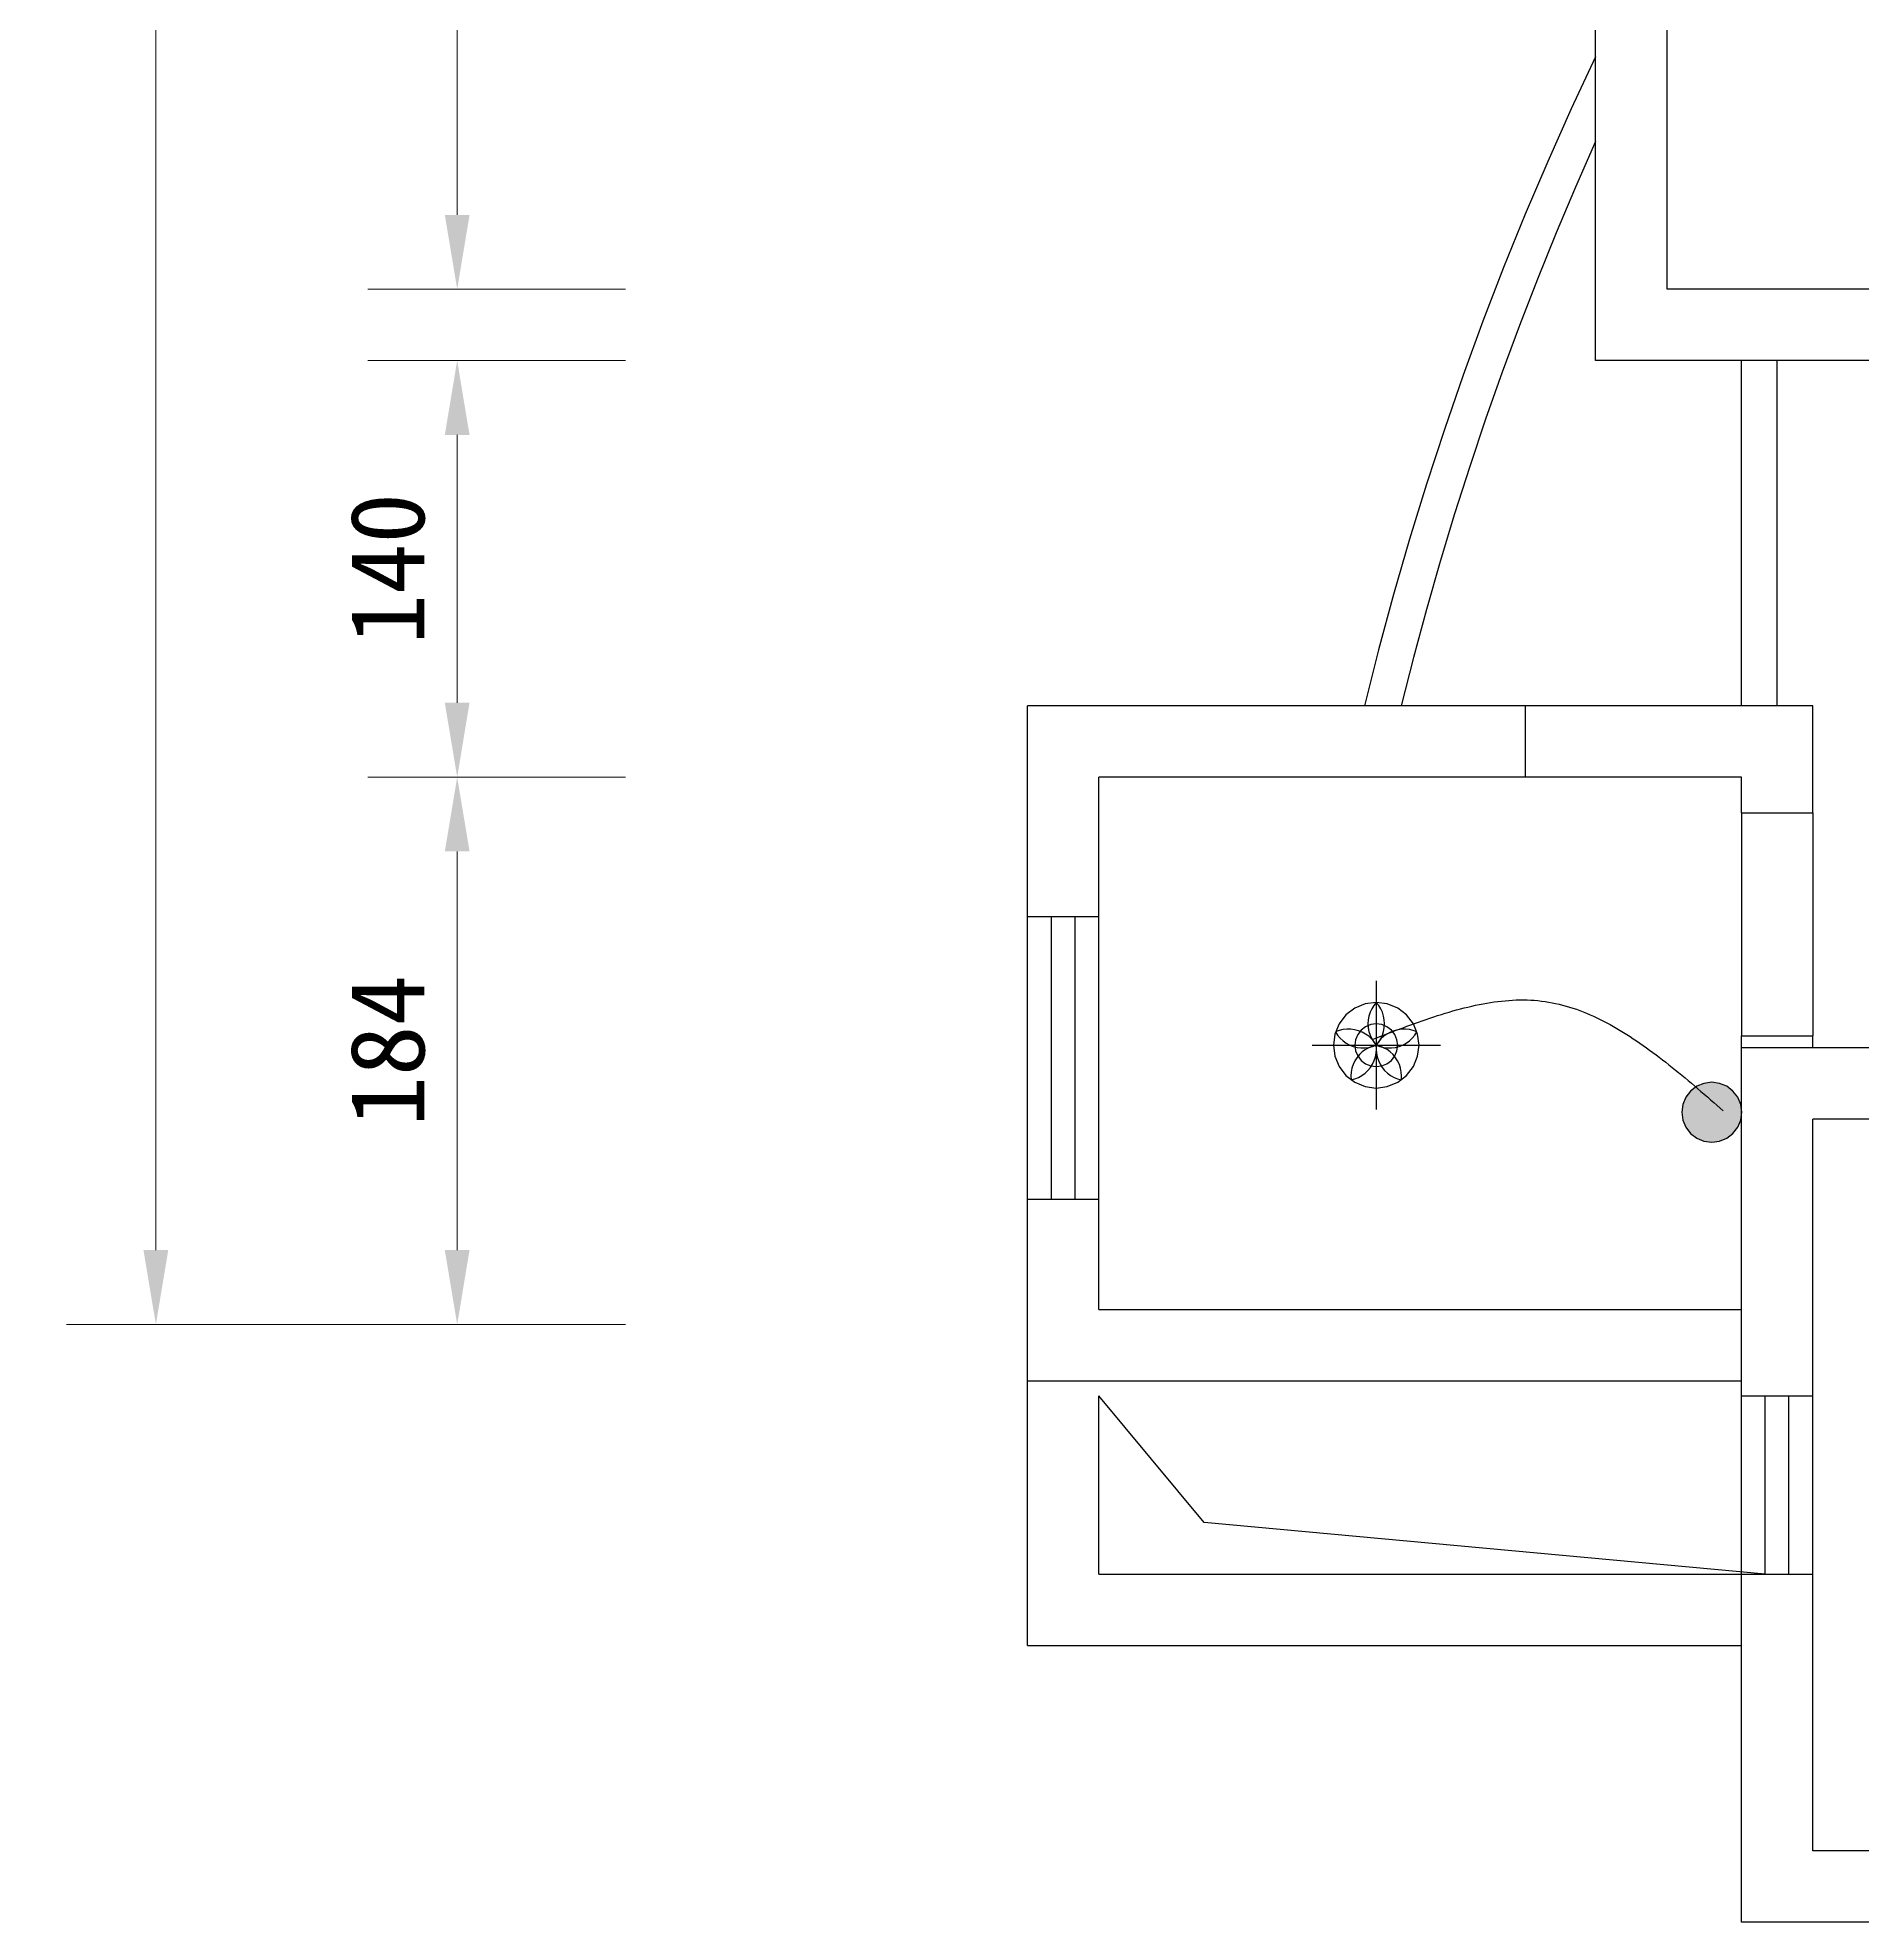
# Model space of a CAD drawing. Header units: centimetres. Extents: x 1966 to 8787, y 7398 to 12383.
# Drawn here: x 1966 to 2579, y 8679 to 9313 of the extents above; entities that cross this region are included whole.
import ezdxf

# ---------------------------------------------------------------- set-up
doc = ezdxf.new("R2010")
doc.units = ezdxf.units.CM
doc.header["$PDMODE"] = 35
doc.styles.add('文2.5', font='kaiu.ttf', dxfattribs={"height": 2.5})
doc.dimstyles.new('DIM2.5', dxfattribs={"dimtxt": 2.5, "dimasz": 2.5, "dimexe": 3, "dimexo": 1, "dimgap": 1, "dimtad": 1, "dimdec": 1, "dimdsep": 46, "dimtxsty": '文2.5', "dimcen": 0, "dimadec": 0, "dimazin": 0, "dimtfac": 1, "dimtdec": 1, "dimtmove": 0, "dimatfit": 3, "dimfxl": 1, "dimlwd": 15, "dimlwe": 15, "dimarcsym": 0})

# ---------------------------------------------------------------- blocks, each defined once
blk = doc.blocks.new('單極開關')
h = blk.add_hatch(color=256)
h.dxf.hatch_style = 1
h.paths.add_polyline_path([(8.73, 15.12), (7.13, 17.21), (5.04, 18.81), (2.61, 19.81), (0, 20.16), (-2.61, 19.81), (-5.04, 18.81), (-7.13, 17.21), (-8.73, 15.12), (-9.74, 12.69), (-10.08, 10.08), (-9.74, 7.47), (-8.73, 5.04), (-7.13, 2.95), (-5.04, 1.35), (-2.61, 0.34), (0, 0), (2.61, 0.34), (5.04, 1.35), (7.13, 2.95), (8.73, 5.04), (9.74, 7.47), (10.08, 10.08), (9.74, 12.69)])
for p, q in [((-2.61, 19.81), (-5.04, 18.81)), ((0, 20.16), (-2.61, 19.81)), ((2.61, 19.81), (0, 20.16)), ((5.04, 18.81), (2.61, 19.81)), ((-9.74, 12.69), (-10.08, 10.08)), ((-8.73, 15.12), (-9.74, 12.69)), ((-7.13, 17.21), (-8.73, 15.12)), ((-5.04, 18.81), (-7.13, 17.21)), ((7.13, 17.21), (5.04, 18.81)), ((8.73, 15.12), (7.13, 17.21)), ((9.74, 12.69), (8.73, 15.12)), ((10.08, 10.08), (9.74, 12.69)), ((-10.08, 10.08), (-9.74, 7.47)), ((-9.74, 7.47), (-8.73, 5.04)), ((8.73, 5.04), (9.74, 7.47)), ((9.74, 7.47), (10.08, 10.08)), ((-8.73, 5.04), (-7.13, 2.95)), ((-7.13, 2.95), (-5.04, 1.35)), ((-5.04, 1.35), (-2.61, 0.34)), ((-2.61, 0.34), (0, 0)), ((0, 0), (2.61, 0.34)), ((2.61, 0.34), (5.04, 1.35)), ((5.04, 1.35), (7.13, 2.95)), ((7.13, 2.95), (8.73, 5.04))]:
    blk.add_line(p, q)
blk = doc.blocks.new('*D128')
at = {"color": 0, "linetype": 'Continuous', "lineweight": 15, "transparency": 16777216}
for p, q in [((2163.82, 9064.29), (2077.2, 9064.29)), ((2107.2, 8905.29), (2107.2, 9039.29)), ((2163.82, 8880.29), (2077.2, 8880.29))]:
    blk.add_line(p, q, dxfattribs=at)
at = {"color": 0, "transparency": 16777216}
for points in [[(2103.03, 9039.29), (2111.36, 9039.29), (2107.2, 9064.29)], [(2103.03, 8905.29), (2111.36, 8905.29), (2107.2, 8880.29)]]:
    blk.add_solid(points, dxfattribs=at)
at = {"layer": 'DEFPOINTS', "color": 0, "transparency": 16777216}
for p in [(2107.2, 9064.29), (2173.82, 9064.29), (2173.82, 8880.29)]:
    blk.add_point(p, dxfattribs=at)
at = {"color": 0, "transparency": 16777216, "insert": (2083.87, 8972.29), "char_height": 25, "attachment_point": 5, "rotation": 90, "style": '文2.5'}
blk.add_mtext('184', dxfattribs=at)
blk = doc.blocks.new('*D129')
at = {"color": 0, "linetype": 'Continuous', "lineweight": 15, "transparency": 16777216}
for p, q in [((2163.82, 9204.29), (2077.2, 9204.29)), ((2107.2, 9089.29), (2107.2, 9179.29)), ((2163.82, 9064.29), (2077.2, 9064.29))]:
    blk.add_line(p, q, dxfattribs=at)
at = {"color": 0, "transparency": 16777216}
for points in [[(2103.03, 9179.29), (2111.36, 9179.29), (2107.2, 9204.29)], [(2103.03, 9089.29), (2111.36, 9089.29), (2107.2, 9064.29)]]:
    blk.add_solid(points, dxfattribs=at)
at = {"layer": 'DEFPOINTS', "color": 0, "transparency": 16777216}
for p in [(2107.2, 9204.29), (2173.82, 9204.29), (2173.82, 9064.29)]:
    blk.add_point(p, dxfattribs=at)
at = {"color": 0, "transparency": 16777216, "insert": (2083.87, 9134.29), "char_height": 25, "attachment_point": 5, "rotation": 90, "style": '文2.5'}
blk.add_mtext('140', dxfattribs=at)
blk = doc.blocks.new('*D130')
at = {"color": 0, "linetype": 'Continuous', "lineweight": 15, "transparency": 16777216}
for p, q in [((2163.75, 9534.29), (2077.2, 9534.29)), ((2107.2, 9253.29), (2107.2, 9509.29)), ((2163.75, 9228.29), (2077.2, 9228.29))]:
    blk.add_line(p, q, dxfattribs=at)
at = {"color": 0, "transparency": 16777216}
for points in [[(2103.03, 9509.29), (2111.36, 9509.29), (2107.2, 9534.29)], [(2103.03, 9253.29), (2111.36, 9253.29), (2107.2, 9228.29)]]:
    blk.add_solid(points, dxfattribs=at)
at = {"layer": 'DEFPOINTS', "color": 0, "transparency": 16777216}
for p in [(2107.2, 9534.29), (2173.75, 9534.29), (2173.75, 9228.29)]:
    blk.add_point(p, dxfattribs=at)
at = {"color": 0, "transparency": 16777216, "insert": (2083.87, 9381.29), "char_height": 25, "attachment_point": 5, "rotation": 90, "style": '文2.5'}
blk.add_mtext('306', dxfattribs=at)
blk = doc.blocks.new('*D147')
at = {"color": 0, "linetype": 'Continuous', "lineweight": 15, "transparency": 16777216}
for p, q in [((2163.75, 9914.29), (1975.89, 9914.29)), ((2005.89, 8905.29), (2005.89, 9889.29)), ((2163.82, 8880.29), (1975.89, 8880.29))]:
    blk.add_line(p, q, dxfattribs=at)
at = {"color": 0, "transparency": 16777216}
for points in [[(2001.72, 9889.29), (2010.05, 9889.29), (2005.89, 9914.29)], [(2001.72, 8905.29), (2010.05, 8905.29), (2005.89, 8880.29)]]:
    blk.add_solid(points, dxfattribs=at)
at = {"layer": 'DEFPOINTS', "color": 0, "transparency": 16777216}
for p in [(2005.89, 9914.29), (2173.75, 9914.29), (2173.82, 8880.29)]:
    blk.add_point(p, dxfattribs=at)
at = {"color": 0, "transparency": 16777216, "insert": (1982.56, 9397.29), "char_height": 25, "attachment_point": 5, "rotation": 90, "style": '文2.5'}
blk.add_mtext('1034', dxfattribs=at)

msp = doc.modelspace()

# ---------------------------------------------------------------- linework, layer by layer
for p, q in [((2513.97, 9228.29), (2513.97, 9331.29)), ((2489.97, 9306.43), (2489.97, 9319.29)), ((2489.97, 9306.43), (2481.77, 9288.92)), ((2489.97, 9277.94), (2489.97, 9306.43)), ((2481.77, 9288.92), (2473.88, 9271.27)), ((2489.97, 9277.94), (2483.21, 9262.62)), ((2489.97, 9204.29), (2489.97, 9277.94)), ((2473.88, 9271.27), (2466.3, 9253.49)), ((2483.21, 9262.62), (2476.69, 9247.21)), ((2466.3, 9253.49), (2459.03, 9235.57)), ((2476.69, 9247.21), (2470.4, 9231.69)), ((2459.03, 9235.57), (2452.07, 9217.54)), ((2470.4, 9231.69), (2464.35, 9216.09)), ((2681.97, 9228.29), (2513.97, 9228.29)), ((2452.07, 9217.54), (2445.42, 9199.38)), ((2464.35, 9216.09), (2458.54, 9200.39)), ((2458.54, 9200.39), (2452.96, 9184.61)), ((2538.97, 9204.29), (2489.97, 9204.29)), ((2538.97, 9088.29), (2538.97, 9204.29)), ((2550.97, 9204.29), (2538.97, 9204.29)), ((2550.97, 9088.29), (2550.97, 9204.29)), ((2681.97, 9204.29), (2550.97, 9204.29)), ((2445.42, 9199.38), (2439.1, 9181.12)), ((2439.1, 9181.12), (2433.09, 9162.74)), ((2452.96, 9184.61), (2447.63, 9168.74)), ((2447.63, 9168.74), (2442.54, 9152.79)), ((2433.09, 9162.74), (2427.4, 9144.27)), ((2442.54, 9152.79), (2437.69, 9136.77)), ((2427.4, 9144.27), (2422.03, 9125.7)), ((2437.69, 9136.77), (2433.09, 9120.68)), ((2422.03, 9125.7), (2416.99, 9107.03)), ((2433.09, 9120.68), (2428.73, 9104.51)), ((2416.99, 9107.03), (2412.27, 9088.29)), ((2428.73, 9104.51), (2424.62, 9088.29)), ((2412.27, 9088.29), (2298.97, 9088.29)), ((2298.97, 9017.29), (2298.97, 9088.29)), ((2424.62, 9088.29), (2412.27, 9088.29)), ((2466.42, 9088.29), (2424.62, 9088.29)), ((2466.42, 9064.29), (2466.42, 9088.29)), ((2538.97, 9088.29), (2466.42, 9088.29)), ((2550.97, 9088.29), (2538.97, 9088.29)), ((2562.97, 9088.29), (2550.97, 9088.29)), ((2562.97, 9052.29), (2562.97, 9088.29)), ((2466.42, 9064.29), (2322.97, 9064.29)), ((2322.97, 9017.29), (2322.97, 9064.29)), ((2538.97, 9064.29), (2466.42, 9064.29)), ((2538.97, 9052.29), (2538.97, 9064.29)), ((2538.97, 9052.29), (2538.97, 8977.29)), ((2538.97, 9052.29), (2562.97, 9052.29)), ((2562.97, 9052.29), (2562.97, 8977.29)), ((2306.97, 9017.29), (2298.97, 9017.29)), ((2298.97, 8922.29), (2298.97, 9017.29)), ((2306.97, 8922.29), (2306.97, 9017.29)), ((2314.97, 9017.29), (2306.97, 9017.29)), ((2314.97, 8922.29), (2314.97, 9017.29)), ((2322.97, 9017.29), (2314.97, 9017.29)), ((2322.97, 8922.29), (2322.97, 9017.29)), ((2416.21, 8995.75), (2416.21, 8988.55)), ((2406.03, 8984.33), (2403.74, 8981.35)), ((2409.01, 8986.62), (2406.03, 8984.33)), ((2412.48, 8988.06), (2409.01, 8986.62)), ((2416.21, 8988.55), (2412.48, 8988.06)), ((2414.14, 8985.21), (2413.74, 8983.96)), ((2414.69, 8986.41), (2414.14, 8985.21)), ((2415.38, 8987.52), (2414.69, 8986.41)), ((2416.21, 8988.55), (2415.38, 8987.52)), ((2419.93, 8988.06), (2416.21, 8988.55)), ((2417.03, 8987.52), (2416.21, 8988.55)), ((2416.21, 8988.55), (2416.21, 8981.35)), ((2417.72, 8986.41), (2417.03, 8987.52)), ((2418.27, 8985.21), (2417.72, 8986.41)), ((2418.67, 8983.96), (2418.27, 8985.21)), ((2423.41, 8986.62), (2419.93, 8988.06)), ((2426.39, 8984.33), (2423.41, 8986.62)), ((2428.68, 8981.35), (2426.39, 8984.33)), ((2435.55, 8983.68), (2436.84, 8984.1)), ((2436.84, 8984.1), (2438.12, 8984.51)), ((2438.12, 8984.51), (2439.4, 8984.9)), ((2439.4, 8984.9), (2440.68, 8985.28)), ((2440.68, 8985.28), (2441.96, 8985.65)), ((2441.96, 8985.65), (2443.24, 8986.01)), ((2443.24, 8986.01), (2444.51, 8986.35)), ((2444.51, 8986.35), (2445.78, 8986.68)), ((2445.78, 8986.68), (2447.05, 8986.99)), ((2447.05, 8986.99), (2448.32, 8987.28)), ((2448.32, 8987.28), (2449.58, 8987.56)), ((2449.58, 8987.56), (2450.84, 8987.82)), ((2450.84, 8987.82), (2452.1, 8988.07)), ((2452.1, 8988.07), (2453.35, 8988.29)), ((2453.35, 8988.29), (2454.61, 8988.5)), ((2454.61, 8988.5), (2455.86, 8988.69)), ((2455.86, 8988.69), (2457.1, 8988.85)), ((2457.1, 8988.85), (2458.34, 8989)), ((2458.34, 8989), (2459.58, 8989.12)), ((2459.58, 8989.12), (2460.82, 8989.22)), ((2460.82, 8989.22), (2462.05, 8989.3)), ((2462.05, 8989.3), (2463.28, 8989.35)), ((2463.28, 8989.35), (2464.5, 8989.38)), ((2464.5, 8989.38), (2465.72, 8989.38)), ((2465.72, 8989.38), (2466.93, 8989.36)), ((2466.93, 8989.36), (2468.15, 8989.31)), ((2468.15, 8989.31), (2469.35, 8989.24)), ((2469.35, 8989.24), (2470.55, 8989.14)), ((2470.55, 8989.14), (2471.75, 8989.01)), ((2471.75, 8989.01), (2472.95, 8988.85)), ((2472.95, 8988.85), (2474.13, 8988.66)), ((2474.13, 8988.66), (2475.32, 8988.44)), ((2475.32, 8988.44), (2476.5, 8988.2)), ((2476.5, 8988.2), (2477.68, 8987.93)), ((2477.68, 8987.93), (2478.85, 8987.64)), ((2478.85, 8987.64), (2480.01, 8987.32)), ((2480.01, 8987.32), (2481.18, 8986.97)), ((2481.18, 8986.97), (2482.34, 8986.6)), ((2482.34, 8986.6), (2483.49, 8986.21)), ((2483.49, 8986.21), (2484.65, 8985.79)), ((2484.65, 8985.79), (2485.79, 8985.35)), ((2485.79, 8985.35), (2486.94, 8984.89)), ((2486.94, 8984.89), (2488.08, 8984.4)), ((2488.08, 8984.4), (2489.22, 8983.9)), ((2402.3, 8977.88), (2401.81, 8974.15)), ((2403.74, 8981.35), (2402.3, 8977.88)), ((2403.74, 8979.07), (2402.51, 8978.6)), ((2402.51, 8978.6), (2403.23, 8977.5)), ((2405.02, 8979.38), (2403.74, 8979.07)), ((2406.33, 8979.53), (2405.02, 8979.38)), ((2407.64, 8979.52), (2406.33, 8979.53)), ((2408.95, 8979.35), (2407.64, 8979.52)), ((2410.22, 8979.02), (2408.95, 8979.35)), ((2409.97, 8977.75), (2409.25, 8976.01)), ((2411.12, 8979.24), (2409.97, 8977.75)), ((2411.45, 8978.54), (2410.22, 8979.02)), ((2412.61, 8980.38), (2411.12, 8979.24)), ((2412.6, 8977.91), (2411.45, 8978.54)), ((2413.67, 8977.15), (2412.6, 8977.91)), ((2414.34, 8981.1), (2412.61, 8980.38)), ((2413.5, 8982.66), (2413.42, 8981.35)), ((2413.42, 8981.35), (2413.5, 8980.04)), ((2413.74, 8983.96), (2413.5, 8982.66)), ((2413.5, 8980.04), (2413.74, 8978.74)), ((2413.74, 8978.74), (2414.14, 8977.49)), ((2416.21, 8981.35), (2414.34, 8981.1)), ((2418.07, 8981.1), (2416.21, 8981.35)), ((2416.21, 8981.35), (2416.21, 8974.15)), ((2419.81, 8980.38), (2418.07, 8981.1)), ((2418.27, 8977.49), (2418.67, 8978.74)), ((2418.91, 8982.66), (2418.67, 8983.96)), ((2418.67, 8978.74), (2418.91, 8980.04)), ((2418.72, 8977.56), (2420.02, 8978.06)), ((2419.82, 8977.91), (2418.75, 8977.15)), ((2418.99, 8981.35), (2418.91, 8982.66)), ((2418.91, 8980.04), (2418.99, 8981.35)), ((2421.3, 8979.24), (2419.81, 8980.38)), ((2420.97, 8978.54), (2419.82, 8977.91)), ((2420.02, 8978.06), (2421.32, 8978.56)), ((2422.19, 8979.02), (2420.97, 8978.54)), ((2422.44, 8977.75), (2421.3, 8979.24)), ((2421.32, 8978.56), (2422.62, 8979.06)), ((2423.47, 8979.35), (2422.19, 8979.02)), ((2423.16, 8976.01), (2422.44, 8977.75)), ((2422.62, 8979.06), (2423.92, 8979.55)), ((2424.77, 8979.52), (2423.47, 8979.35)), ((2423.92, 8979.55), (2425.21, 8980.03)), ((2426.09, 8979.53), (2424.77, 8979.52)), ((2425.21, 8980.03), (2426.51, 8980.51)), ((2427.4, 8979.38), (2426.09, 8979.53)), ((2426.51, 8980.51), (2427.81, 8980.99)), ((2428.67, 8979.07), (2427.4, 8979.38)), ((2427.81, 8980.99), (2429.1, 8981.46)), ((2429.9, 8978.6), (2428.67, 8979.07)), ((2430.12, 8977.88), (2428.68, 8981.35)), ((2429.1, 8981.46), (2430.39, 8981.92)), ((2429.18, 8977.5), (2429.9, 8978.6)), ((2430.61, 8974.15), (2430.12, 8977.88)), ((2430.39, 8981.92), (2431.68, 8982.37)), ((2431.68, 8982.37), (2432.97, 8982.82)), ((2432.97, 8982.82), (2434.26, 8983.26)), ((2434.26, 8983.26), (2435.55, 8983.68)), ((2489.22, 8983.9), (2490.35, 8983.37)), ((2490.35, 8983.37), (2491.48, 8982.82)), ((2491.48, 8982.82), (2492.61, 8982.26)), ((2492.61, 8982.26), (2493.74, 8981.67)), ((2493.74, 8981.67), (2494.86, 8981.06)), ((2494.86, 8981.06), (2495.98, 8980.44)), ((2495.98, 8980.44), (2497.09, 8979.8)), ((2497.09, 8979.8), (2498.21, 8979.14)), ((2498.21, 8979.14), (2499.32, 8978.46)), ((2499.32, 8978.46), (2500.42, 8977.77)), ((2500.42, 8977.77), (2501.53, 8977.07)), ((2394.61, 8974.15), (2401.81, 8974.15)), ((2401.81, 8974.15), (2402.3, 8970.42)), ((2401.81, 8974.15), (2409.01, 8974.15)), ((2403.23, 8977.5), (2404.08, 8976.49)), ((2404.08, 8976.49), (2405.05, 8975.6)), ((2405.05, 8975.6), (2406.12, 8974.84)), ((2406.12, 8974.84), (2407.28, 8974.21)), ((2407.28, 8974.21), (2408.5, 8973.72)), ((2408.5, 8973.72), (2409.77, 8973.4)), ((2409.25, 8976.01), (2409.01, 8974.15)), ((2409.01, 8974.15), (2409.25, 8972.29)), ((2409.01, 8974.15), (2416.21, 8974.15)), ((2409.25, 8972.29), (2409.97, 8970.55)), ((2409.77, 8973.4), (2411.08, 8973.23)), ((2411.51, 8971.88), (2410.56, 8970.98)), ((2411.08, 8973.23), (2412.39, 8973.22)), ((2412.57, 8972.66), (2411.51, 8971.88)), ((2412.39, 8973.22), (2413.7, 8973.37)), ((2413.72, 8973.31), (2412.57, 8972.66)), ((2414.64, 8976.25), (2413.67, 8977.15)), ((2413.7, 8973.37), (2414.98, 8973.68)), ((2414.94, 8973.8), (2413.72, 8973.31)), ((2414.14, 8977.49), (2414.69, 8976.29)), ((2415.49, 8975.25), (2414.64, 8976.25)), ((2414.69, 8976.29), (2415.38, 8975.17)), ((2414.82, 8976.05), (2416.12, 8976.56)), ((2416.21, 8974.15), (2414.94, 8973.8)), ((2414.98, 8973.68), (2416.21, 8974.15)), ((2415.38, 8975.17), (2416.21, 8974.15)), ((2416.21, 8974.15), (2415.49, 8975.25)), ((2415.92, 8970.23), (2416.17, 8971.52)), ((2416.12, 8976.56), (2417.42, 8977.06)), ((2416.21, 8974.15), (2416.14, 8972.84)), ((2416.14, 8972.84), (2416.24, 8971.52)), ((2416.17, 8971.52), (2416.27, 8972.84)), ((2416.93, 8975.25), (2416.21, 8974.15)), ((2416.21, 8974.15), (2417.03, 8975.17)), ((2416.27, 8972.84), (2416.21, 8974.15)), ((2416.21, 8974.15), (2417.44, 8973.68)), ((2417.48, 8973.8), (2416.21, 8974.15)), ((2416.21, 8974.15), (2423.41, 8974.15)), ((2416.21, 8974.15), (2416.21, 8966.95)), ((2416.24, 8971.52), (2416.5, 8970.23)), ((2417.78, 8976.25), (2416.93, 8975.25)), ((2417.03, 8975.17), (2417.72, 8976.29)), ((2417.42, 8977.06), (2418.72, 8977.56)), ((2417.44, 8973.68), (2418.72, 8973.37)), ((2418.69, 8973.31), (2417.48, 8973.8)), ((2417.72, 8976.29), (2418.27, 8977.49)), ((2418.75, 8977.15), (2417.78, 8976.25)), ((2419.84, 8972.66), (2418.69, 8973.31)), ((2418.72, 8973.37), (2420.02, 8973.22)), ((2420.9, 8971.88), (2419.84, 8972.66)), ((2420.02, 8973.22), (2421.34, 8973.23)), ((2421.86, 8970.98), (2420.9, 8971.88)), ((2421.34, 8973.23), (2422.64, 8973.4)), ((2422.44, 8970.55), (2423.16, 8972.29)), ((2422.64, 8973.4), (2423.92, 8973.72)), ((2423.41, 8974.15), (2423.16, 8976.01)), ((2423.16, 8972.29), (2423.41, 8974.15)), ((2423.41, 8974.15), (2430.61, 8974.15)), ((2423.92, 8973.72), (2425.14, 8974.21)), ((2425.14, 8974.21), (2426.3, 8974.84)), ((2426.3, 8974.84), (2427.37, 8975.6)), ((2427.37, 8975.6), (2428.33, 8976.49)), ((2428.33, 8976.49), (2429.18, 8977.5)), ((2430.12, 8970.42), (2430.61, 8974.15)), ((2430.61, 8974.15), (2437.81, 8974.15)), ((2501.53, 8977.07), (2502.63, 8976.34)), ((2502.63, 8976.34), (2503.73, 8975.61)), ((2503.73, 8975.61), (2504.83, 8974.86)), ((2504.83, 8974.86), (2505.93, 8974.09)), ((2505.93, 8974.09), (2507.02, 8973.31)), ((2507.02, 8973.31), (2508.12, 8972.52)), ((2508.12, 8972.52), (2509.21, 8971.72)), ((2509.21, 8971.72), (2510.29, 8970.91)), ((2538.97, 8977.29), (2562.97, 8977.29)), ((2538.97, 8973.29), (2538.97, 8977.29)), ((2562.97, 8973.29), (2538.97, 8973.29)), ((2538.97, 8885.29), (2538.97, 8973.29)), ((2562.97, 8973.29), (2562.97, 8977.29)), ((2592.97, 8973.29), (2562.97, 8973.29)), ((2402.3, 8970.42), (2403.74, 8966.95)), ((2403.74, 8966.95), (2406.03, 8963.97)), ((2407.78, 8965.13), (2407.68, 8963.81)), ((2408.04, 8966.42), (2407.78, 8965.13)), ((2408.45, 8967.66), (2408.04, 8966.42)), ((2409.02, 8968.85), (2408.45, 8967.66)), ((2409.72, 8969.96), (2409.02, 8968.85)), ((2410.56, 8970.98), (2409.72, 8969.96)), ((2409.97, 8970.55), (2411.12, 8969.06)), ((2411.12, 8969.06), (2412.61, 8967.91)), ((2412.44, 8964.77), (2413.39, 8965.67)), ((2412.61, 8967.91), (2414.34, 8967.19)), ((2413.39, 8965.67), (2414.23, 8966.69)), ((2414.23, 8966.69), (2414.94, 8967.8)), ((2414.34, 8967.19), (2416.21, 8966.95)), ((2414.94, 8967.8), (2415.5, 8968.98)), ((2415.5, 8968.98), (2415.92, 8970.23)), ((2416.21, 8966.95), (2418.07, 8967.19)), ((2416.21, 8966.95), (2416.21, 8959.75)), ((2416.5, 8970.23), (2416.91, 8968.98)), ((2416.91, 8968.98), (2417.48, 8967.8)), ((2417.48, 8967.8), (2418.19, 8966.69)), ((2418.07, 8967.19), (2419.81, 8967.91)), ((2418.19, 8966.69), (2419.02, 8965.67)), ((2419.02, 8965.67), (2419.98, 8964.77)), ((2419.81, 8967.91), (2421.3, 8969.06)), ((2421.3, 8969.06), (2422.44, 8970.55)), ((2422.69, 8969.96), (2421.86, 8970.98)), ((2423.4, 8968.85), (2422.69, 8969.96)), ((2423.97, 8967.66), (2423.4, 8968.85)), ((2424.38, 8966.42), (2423.97, 8967.66)), ((2424.64, 8965.13), (2424.38, 8966.42)), ((2424.74, 8963.81), (2424.64, 8965.13)), ((2426.39, 8963.97), (2428.68, 8966.95)), ((2428.68, 8966.95), (2430.12, 8970.42)), ((2510.29, 8970.91), (2511.38, 8970.08)), ((2511.38, 8970.08), (2512.47, 8969.25)), ((2512.47, 8969.25), (2513.55, 8968.4)), ((2513.55, 8968.4), (2514.63, 8967.55)), ((2514.63, 8967.55), (2515.71, 8966.69)), ((2515.71, 8966.69), (2516.79, 8965.81)), ((2516.79, 8965.81), (2517.87, 8964.94)), ((2406.03, 8963.97), (2409.01, 8961.68)), ((2407.68, 8963.81), (2407.74, 8962.5)), ((2407.74, 8962.5), (2409.01, 8962.84)), ((2409.01, 8962.84), (2410.23, 8963.34)), ((2409.01, 8961.68), (2412.48, 8960.24)), ((2410.23, 8963.34), (2411.38, 8963.99)), ((2411.38, 8963.99), (2412.44, 8964.77)), ((2412.48, 8960.24), (2416.21, 8959.75)), ((2416.21, 8959.75), (2419.93, 8960.24)), ((2416.21, 8959.75), (2416.21, 8952.55)), ((2419.93, 8960.24), (2423.41, 8961.68)), ((2419.98, 8964.77), (2421.04, 8963.99)), ((2421.04, 8963.99), (2422.18, 8963.34)), ((2422.18, 8963.34), (2423.4, 8962.84)), ((2423.4, 8962.84), (2424.67, 8962.5)), ((2423.41, 8961.68), (2426.39, 8963.97)), ((2424.67, 8962.5), (2424.74, 8963.81)), ((2517.87, 8964.94), (2518.95, 8964.05)), ((2518.95, 8964.05), (2520.02, 8963.16)), ((2520.02, 8963.16), (2521.1, 8962.26)), ((2521.1, 8962.26), (2522.17, 8961.35)), ((2522.17, 8961.35), (2523.24, 8960.44)), ((2523.24, 8960.44), (2524.32, 8959.52)), ((2524.32, 8959.52), (2525.39, 8958.6)), ((2525.39, 8958.6), (2526.46, 8957.68)), ((2526.46, 8957.68), (2527.53, 8956.75)), ((2527.53, 8956.75), (2528.6, 8955.83)), ((2528.6, 8955.83), (2529.67, 8954.89)), ((2529.67, 8954.89), (2530.74, 8953.96)), ((2530.74, 8953.96), (2531.81, 8953.03)), ((2531.81, 8953.03), (2532.88, 8952.09)), ((2592.97, 8949.29), (2562.97, 8949.29)), ((2562.97, 8856.29), (2562.97, 8949.29)), ((2306.97, 8922.29), (2298.97, 8922.29)), ((2298.97, 8861.29), (2298.97, 8922.29)), ((2314.97, 8922.29), (2306.97, 8922.29)), ((2322.97, 8922.29), (2314.97, 8922.29)), ((2322.97, 8885.29), (2322.97, 8922.29)), ((2322.97, 8885.29), (2538.97, 8885.29)), ((2538.97, 8861.29), (2538.97, 8885.29)), ((2298.97, 8772.29), (2298.97, 8861.29)), ((2298.97, 8861.29), (2538.97, 8861.29)), ((2538.97, 8856.29), (2538.97, 8861.29)), ((2358.32, 8813.69), (2322.97, 8856.29)), ((2322.97, 8796.29), (2322.97, 8856.29)), ((2538.97, 8856.29), (2546.97, 8856.29)), ((2538.97, 8796.29), (2538.97, 8856.29)), ((2546.97, 8796.29), (2546.97, 8856.29)), ((2546.97, 8856.29), (2554.97, 8856.29)), ((2554.97, 8796.29), (2554.97, 8856.29)), ((2554.97, 8856.29), (2562.97, 8856.29)), ((2562.97, 8796.29), (2562.97, 8856.29)), ((2546.97, 8796.29), (2358.32, 8813.69)), ((2322.97, 8796.29), (2538.97, 8796.29)), ((2538.97, 8796.29), (2546.97, 8796.29)), ((2538.97, 8772.29), (2538.97, 8796.29)), ((2546.97, 8796.29), (2554.97, 8796.29)), ((2554.97, 8796.29), (2562.97, 8796.29)), ((2562.97, 8703.29), (2562.97, 8796.29)), ((2298.97, 8772.29), (2538.97, 8772.29)), ((2538.97, 8679.29), (2538.97, 8772.29)), ((2592.97, 8703.29), (2562.97, 8703.29)), ((2592.97, 8679.29), (2538.97, 8679.29))]:
    msp.add_line(p, q)

# ---------------------------------------------------------------- block references
msp.add_blockref('單極開關', (2529.01, 8941.52))

# ---------------------------------------------------------------- dimensions: what is measured, and where the dimension line sits
for base, p1, p2, picture, middle in [((2005.89, 9914.29), (2173.82, 8880.29), (2173.75, 9914.29), '*D147', (1982.56, 9397.29)), ((2107.2, 9534.29), (2173.75, 9228.29), (2173.75, 9534.29), '*D130', (2083.87, 9381.29)), ((2107.2, 9204.29), (2173.82, 9064.29), (2173.82, 9204.29), '*D129', (2083.87, 9134.29)), ((2107.2, 9064.29), (2173.82, 8880.29), (2173.82, 9064.29), '*D128', (2083.87, 8972.29))]:
    dim = msp.add_linear_dim(base=base, p1=p1, p2=p2, angle=90, dimstyle='DIM2.5')
    dim.commit()
    dim.dimension.update_dxf_attribs({"geometry": picture, "text_midpoint": middle})

doc.saveas('drawing.dxf')
